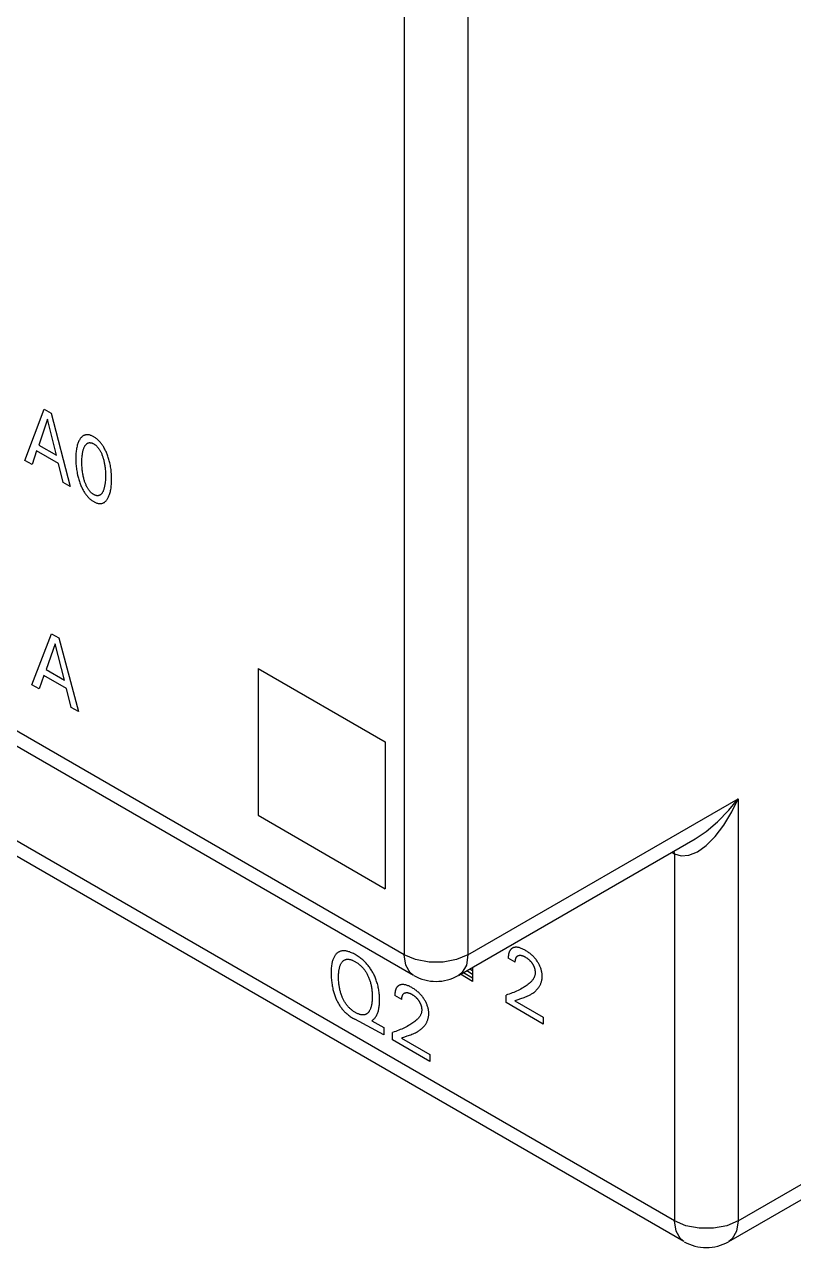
# Model space of a CAD drawing. Extents: x 0 to 420, y 0 to 297.
# Drawn here: x 190.73 to 207.83, y 99.72 to 126.93 of the extents above; entities that cross this region are included whole.
import ezdxf

# ---------------------------------------------------------------- set-up
doc = ezdxf.new("R2010")
doc.units = 0
doc.header["$LTSCALE"] = 23.1
doc.layers.add('40000_ISO', color=7, linetype='CONTINUOUS')

msp = doc.modelspace()

# ---------------------------------------------------------------- linework, layer by layer
at = {"layer": '40000_ISO', "color": 7, "linetype": 'CONTINUOUS'}
for p, q in [((199.172, 141.344), (199.172, 106.234)), ((200.587, 141.344), (200.587, 106.234)), ((199.172, 106.234), (175.484, 119.91)), ((199.379, 105.776), (175.691, 119.452)), ((190.737, 117.228), (191.161, 118.371)), ((191.161, 118.371), (191.317, 118.282)), ((191.24, 118.147), (191.042, 117.572)), ((191.438, 117.343), (191.24, 118.147)), ((191.317, 118.282), (191.741, 116.649)), ((192.061, 117.79), (192.051, 117.786)), ((192.072, 117.794), (192.061, 117.79)), ((192.083, 117.796), (192.072, 117.794)), ((192.094, 117.799), (192.083, 117.796)), ((192.106, 117.8), (192.094, 117.799)), ((192.118, 117.801), (192.106, 117.8)), ((192.13, 117.8), (192.118, 117.801)), ((192.143, 117.799), (192.13, 117.8)), ((192.156, 117.797), (192.143, 117.799)), ((192.169, 117.795), (192.156, 117.797)), ((192.183, 117.791), (192.169, 117.795)), ((192.196, 117.787), (192.183, 117.791)), ((191.042, 117.572), (191.438, 117.343)), ((191.889, 117.519), (191.885, 117.495)), ((191.895, 117.543), (191.889, 117.519)), ((191.901, 117.566), (191.895, 117.543)), ((191.907, 117.588), (191.901, 117.566)), ((191.914, 117.607), (191.907, 117.588)), ((191.921, 117.626), (191.914, 117.607)), ((191.929, 117.644), (191.921, 117.626)), ((191.937, 117.662), (191.929, 117.644)), ((191.946, 117.679), (191.937, 117.662)), ((191.956, 117.695), (191.946, 117.679)), ((191.958, 117.699), (191.956, 117.695)), ((191.966, 117.711), (191.958, 117.699)), ((191.974, 117.722), (191.966, 117.711)), ((191.982, 117.732), (191.974, 117.722)), ((191.991, 117.742), (191.982, 117.732)), ((192, 117.751), (191.991, 117.742)), ((192.009, 117.76), (192, 117.751)), ((192.019, 117.767), (192.009, 117.76)), ((192.03, 117.775), (192.019, 117.767)), ((192.041, 117.781), (192.03, 117.775)), ((192.051, 117.786), (192.041, 117.781)), ((192.049, 117.509), (192.055, 117.523)), ((192.055, 117.523), (192.06, 117.533)), ((192.06, 117.533), (192.065, 117.543)), ((192.065, 117.543), (192.07, 117.552)), ((192.07, 117.552), (192.076, 117.561)), ((192.076, 117.561), (192.082, 117.57)), ((192.082, 117.57), (192.088, 117.578)), ((192.088, 117.578), (192.095, 117.586)), ((192.095, 117.586), (192.102, 117.593)), ((192.102, 117.593), (192.109, 117.6)), ((192.109, 117.6), (192.115, 117.605)), ((192.115, 117.605), (192.121, 117.609)), ((192.121, 117.609), (192.128, 117.612)), ((192.128, 117.612), (192.135, 117.616)), ((192.135, 117.616), (192.141, 117.618)), ((192.141, 117.618), (192.149, 117.621)), ((192.149, 117.621), (192.156, 117.623)), ((192.156, 117.623), (192.164, 117.624)), ((192.164, 117.624), (192.171, 117.625)), ((192.171, 117.625), (192.179, 117.625)), ((192.179, 117.625), (192.187, 117.624)), ((192.187, 117.624), (192.196, 117.623)), ((192.21, 117.782), (192.196, 117.787)), ((192.196, 117.623), (192.204, 117.622)), ((192.204, 117.622), (192.213, 117.62)), ((192.224, 117.776), (192.21, 117.782)), ((192.213, 117.62), (192.221, 117.617)), ((192.221, 117.617), (192.23, 117.614)), ((192.237, 117.769), (192.224, 117.776)), ((192.23, 117.614), (192.239, 117.61)), ((192.251, 117.762), (192.237, 117.769)), ((192.239, 117.61), (192.248, 117.606)), ((192.248, 117.606), (192.256, 117.602)), ((192.265, 117.754), (192.251, 117.762)), ((192.256, 117.602), (192.265, 117.597)), ((192.279, 117.746), (192.265, 117.754)), ((192.265, 117.597), (192.274, 117.592)), ((192.274, 117.592), (192.283, 117.586)), ((192.293, 117.737), (192.279, 117.746)), ((192.283, 117.586), (192.292, 117.58)), ((192.292, 117.58), (192.301, 117.573)), ((192.307, 117.728), (192.293, 117.737)), ((192.301, 117.573), (192.309, 117.566)), ((192.321, 117.717), (192.307, 117.728)), ((192.309, 117.566), (192.318, 117.559)), ((192.318, 117.559), (192.327, 117.551)), ((192.335, 117.707), (192.321, 117.717)), ((192.327, 117.551), (192.335, 117.543)), ((192.348, 117.695), (192.335, 117.707)), ((192.335, 117.543), (192.343, 117.534)), ((192.343, 117.534), (192.351, 117.526)), ((192.362, 117.683), (192.348, 117.695)), ((192.351, 117.526), (192.359, 117.516)), ((192.375, 117.671), (192.362, 117.683)), ((192.388, 117.658), (192.375, 117.671)), ((192.401, 117.644), (192.388, 117.658)), ((192.413, 117.63), (192.401, 117.644)), ((192.425, 117.616), (192.413, 117.63)), ((192.437, 117.601), (192.425, 117.616)), ((192.448, 117.586), (192.437, 117.601)), ((192.459, 117.57), (192.448, 117.586)), ((192.47, 117.554), (192.459, 117.57)), ((192.48, 117.538), (192.47, 117.554)), ((192.49, 117.521), (192.48, 117.538)), ((192.501, 117.502), (192.49, 117.521)), ((190.996, 117.44), (190.894, 117.138)), ((191.483, 117.159), (190.996, 117.44)), ((191.868, 117.332), (191.867, 117.302)), ((191.867, 117.302), (191.867, 117.272)), ((191.867, 117.272), (191.867, 117.242)), ((191.869, 117.361), (191.868, 117.332)), ((191.871, 117.389), (191.869, 117.361)), ((191.874, 117.418), (191.871, 117.389)), ((191.877, 117.446), (191.874, 117.418)), ((191.88, 117.471), (191.877, 117.446)), ((191.885, 117.495), (191.88, 117.471)), ((192.003, 117.245), (192.004, 117.272)), ((192.003, 117.219), (192.003, 117.245)), ((192.004, 117.272), (192.006, 117.298)), ((192.006, 117.298), (192.008, 117.323)), ((192.008, 117.323), (192.01, 117.342)), ((192.01, 117.342), (192.013, 117.361)), ((192.013, 117.361), (192.015, 117.38)), ((192.015, 117.38), (192.018, 117.398)), ((192.018, 117.398), (192.022, 117.416)), ((192.022, 117.416), (192.026, 117.433)), ((192.026, 117.433), (192.03, 117.449)), ((192.03, 117.449), (192.034, 117.465)), ((192.034, 117.465), (192.039, 117.48)), ((192.039, 117.48), (192.044, 117.494)), ((192.044, 117.494), (192.049, 117.509)), ((192.359, 117.516), (192.367, 117.507)), ((192.367, 117.507), (192.375, 117.496)), ((192.375, 117.496), (192.382, 117.486)), ((192.382, 117.486), (192.389, 117.476)), ((192.389, 117.476), (192.396, 117.465)), ((192.396, 117.465), (192.403, 117.454)), ((192.403, 117.454), (192.409, 117.443)), ((192.409, 117.443), (192.415, 117.431)), ((192.415, 117.431), (192.421, 117.42)), ((192.421, 117.42), (192.429, 117.405)), ((192.429, 117.405), (192.436, 117.389)), ((192.436, 117.389), (192.443, 117.374)), ((192.443, 117.374), (192.449, 117.358)), ((192.449, 117.358), (192.455, 117.342)), ((192.455, 117.342), (192.461, 117.327)), ((192.461, 117.327), (192.466, 117.311)), ((192.466, 117.311), (192.471, 117.295)), ((192.471, 117.295), (192.476, 117.28)), ((192.476, 117.28), (192.477, 117.274)), ((192.477, 117.274), (192.483, 117.254)), ((192.483, 117.254), (192.488, 117.235)), ((192.512, 117.483), (192.501, 117.502)), ((192.522, 117.464), (192.512, 117.483)), ((192.531, 117.444), (192.522, 117.464)), ((192.54, 117.425), (192.531, 117.444)), ((192.549, 117.405), (192.54, 117.425)), ((192.557, 117.385), (192.549, 117.405)), ((192.565, 117.365), (192.557, 117.385)), ((192.572, 117.345), (192.565, 117.365)), ((192.581, 117.321), (192.572, 117.345)), ((192.589, 117.296), (192.581, 117.321)), ((192.597, 117.272), (192.589, 117.296)), ((192.604, 117.247), (192.597, 117.272)), ((192.611, 117.223), (192.604, 117.247)), ((190.894, 117.138), (190.737, 117.228)), ((191.587, 116.737), (191.483, 117.159)), ((191.867, 117.242), (191.868, 117.211)), ((191.868, 117.211), (191.869, 117.18)), ((191.869, 117.18), (191.871, 117.148)), ((191.871, 117.148), (191.874, 117.116)), ((191.874, 117.116), (191.877, 117.084)), ((191.877, 117.084), (191.88, 117.055)), ((191.88, 117.055), (191.884, 117.025)), ((191.884, 117.025), (191.889, 116.995)), ((191.889, 116.995), (191.894, 116.965)), ((192.002, 117.192), (192.003, 117.219)), ((192.002, 117.165), (192.002, 117.192)), ((192.003, 117.137), (192.002, 117.165)), ((192.004, 117.109), (192.003, 117.137)), ((192.006, 117.081), (192.004, 117.109)), ((192.008, 117.052), (192.006, 117.081)), ((192.01, 117.031), (192.008, 117.052)), ((192.012, 117.009), (192.01, 117.031)), ((192.015, 116.987), (192.012, 117.009)), ((192.018, 116.965), (192.015, 116.987)), ((192.488, 117.235), (192.493, 117.215)), ((192.493, 117.215), (192.497, 117.196)), ((192.497, 117.196), (192.501, 117.176)), ((192.501, 117.176), (192.505, 117.157)), ((192.505, 117.157), (192.509, 117.135)), ((192.509, 117.135), (192.512, 117.113)), ((192.512, 117.113), (192.515, 117.091)), ((192.515, 117.091), (192.518, 117.069)), ((192.518, 117.069), (192.52, 117.048)), ((192.52, 117.048), (192.522, 117.026)), ((192.522, 117.026), (192.525, 116.998)), ((192.525, 116.998), (192.526, 116.97)), ((192.617, 117.199), (192.611, 117.223)), ((192.623, 117.175), (192.617, 117.199)), ((192.63, 117.145), (192.623, 117.175)), ((192.636, 117.115), (192.63, 117.145)), ((192.641, 117.085), (192.636, 117.115)), ((192.646, 117.056), (192.641, 117.085)), ((192.65, 117.026), (192.646, 117.056)), ((192.654, 116.997), (192.65, 117.026)), ((192.657, 116.966), (192.654, 116.997)), ((191.741, 116.649), (191.587, 116.737)), ((191.894, 116.965), (191.9, 116.935)), ((191.9, 116.935), (191.907, 116.904)), ((191.907, 116.904), (191.913, 116.88)), ((191.913, 116.88), (191.919, 116.855)), ((191.919, 116.855), (191.925, 116.831)), ((191.925, 116.831), (191.933, 116.806)), ((191.933, 116.806), (191.94, 116.782)), ((191.94, 116.782), (191.948, 116.757)), ((191.948, 116.757), (191.957, 116.732)), ((191.957, 116.732), (191.964, 116.712)), ((191.964, 116.712), (191.972, 116.691)), ((192.022, 116.942), (192.018, 116.965)), ((192.025, 116.92), (192.022, 116.942)), ((192.029, 116.899), (192.025, 116.92)), ((192.033, 116.879), (192.029, 116.899)), ((192.038, 116.858), (192.033, 116.879)), ((192.043, 116.837), (192.038, 116.858)), ((192.048, 116.816), (192.043, 116.837)), ((192.054, 116.795), (192.048, 116.816)), ((192.059, 116.779), (192.054, 116.795)), ((192.064, 116.763), (192.059, 116.779)), ((192.069, 116.747), (192.064, 116.763)), ((192.075, 116.731), (192.069, 116.747)), ((192.081, 116.715), (192.075, 116.731)), ((192.087, 116.699), (192.081, 116.715)), ((192.518, 116.717), (192.516, 116.698)), ((192.521, 116.736), (192.518, 116.717)), ((192.523, 116.755), (192.521, 116.736)), ((192.525, 116.781), (192.523, 116.755)), ((192.526, 116.807), (192.525, 116.781)), ((192.526, 116.97), (192.527, 116.943)), ((192.527, 116.834), (192.526, 116.807)), ((192.527, 116.943), (192.528, 116.915)), ((192.528, 116.861), (192.527, 116.834)), ((192.528, 116.915), (192.528, 116.888)), ((192.528, 116.888), (192.528, 116.861)), ((192.66, 116.934), (192.657, 116.966)), ((192.661, 116.903), (192.66, 116.934)), ((192.66, 116.693), (192.662, 116.722)), ((192.663, 116.873), (192.661, 116.903)), ((192.662, 116.722), (192.663, 116.752)), ((192.664, 116.842), (192.663, 116.873)), ((192.663, 116.752), (192.664, 116.782)), ((192.664, 116.812), (192.664, 116.842)), ((192.664, 116.782), (192.664, 116.812)), ((191.972, 116.691), (191.98, 116.671)), ((191.98, 116.671), (191.989, 116.651)), ((191.989, 116.651), (191.998, 116.631)), ((191.998, 116.631), (192.008, 116.61)), ((192.008, 116.61), (192.018, 116.591)), ((192.018, 116.591), (192.028, 116.571)), ((192.028, 116.571), (192.039, 116.551)), ((192.039, 116.551), (192.049, 116.535)), ((192.049, 116.535), (192.06, 116.518)), ((192.06, 116.518), (192.071, 116.502)), ((192.071, 116.502), (192.082, 116.486)), ((192.082, 116.486), (192.093, 116.47)), ((192.094, 116.683), (192.087, 116.699)), ((192.093, 116.47), (192.105, 116.455)), ((192.101, 116.667), (192.094, 116.683)), ((192.109, 116.652), (192.101, 116.667)), ((192.105, 116.455), (192.117, 116.44)), ((192.115, 116.64), (192.109, 116.652)), ((192.121, 116.629), (192.115, 116.64)), ((192.117, 116.44), (192.129, 116.426)), ((192.127, 116.617), (192.121, 116.629)), ((192.134, 116.606), (192.127, 116.617)), ((192.141, 116.595), (192.134, 116.606)), ((192.148, 116.584), (192.141, 116.595)), ((192.155, 116.574), (192.148, 116.584)), ((192.163, 116.563), (192.155, 116.574)), ((192.171, 116.553), (192.163, 116.563)), ((192.179, 116.544), (192.171, 116.553)), ((192.187, 116.535), (192.179, 116.544)), ((192.195, 116.526), (192.187, 116.535)), ((192.204, 116.518), (192.195, 116.526)), ((192.212, 116.51), (192.204, 116.518)), ((192.221, 116.503), (192.212, 116.51)), ((192.23, 116.496), (192.221, 116.503)), ((192.238, 116.489), (192.23, 116.496)), ((192.247, 116.483), (192.238, 116.489)), ((192.256, 116.477), (192.247, 116.483)), ((192.265, 116.472), (192.256, 116.477)), ((192.274, 116.467), (192.265, 116.472)), ((192.283, 116.462), (192.274, 116.467)), ((192.292, 116.458), (192.283, 116.462)), ((192.301, 116.455), (192.292, 116.458)), ((192.31, 116.451), (192.301, 116.455)), ((192.318, 116.449), (192.31, 116.451)), ((192.327, 116.447), (192.318, 116.449)), ((192.335, 116.445), (192.327, 116.447)), ((192.344, 116.445), (192.335, 116.445)), ((192.352, 116.444), (192.344, 116.445)), ((192.36, 116.444), (192.352, 116.444)), ((192.368, 116.445), (192.36, 116.444)), ((192.375, 116.447), (192.368, 116.445)), ((192.383, 116.449), (192.375, 116.447)), ((192.39, 116.451), (192.383, 116.449)), ((192.397, 116.454), (192.39, 116.451)), ((192.403, 116.458), (192.397, 116.454)), ((192.41, 116.462), (192.403, 116.458)), ((192.416, 116.466), (192.41, 116.462)), ((192.422, 116.471), (192.416, 116.466)), ((192.43, 116.478), (192.422, 116.471)), ((192.437, 116.485), (192.43, 116.478)), ((192.443, 116.493), (192.437, 116.485)), ((192.45, 116.502), (192.443, 116.493)), ((192.456, 116.511), (192.45, 116.502)), ((192.461, 116.521), (192.456, 116.511)), ((192.467, 116.531), (192.461, 116.521)), ((192.472, 116.541), (192.467, 116.531)), ((192.476, 116.551), (192.472, 116.541)), ((192.482, 116.566), (192.476, 116.551)), ((192.488, 116.58), (192.482, 116.566)), ((192.493, 116.596), (192.488, 116.58)), ((192.497, 116.611), (192.493, 116.596)), ((192.501, 116.627), (192.497, 116.611)), ((192.505, 116.643), (192.501, 116.627)), ((192.509, 116.661), (192.505, 116.643)), ((192.512, 116.679), (192.509, 116.661)), ((192.516, 116.698), (192.512, 116.679)), ((192.598, 116.422), (192.605, 116.439)), ((192.605, 116.439), (192.612, 116.456)), ((192.612, 116.456), (192.618, 116.473)), ((192.618, 116.473), (192.624, 116.491)), ((192.624, 116.491), (192.63, 116.514)), ((192.63, 116.514), (192.636, 116.537)), ((192.636, 116.537), (192.642, 116.561)), ((192.642, 116.561), (192.646, 116.586)), ((192.646, 116.586), (192.65, 116.611)), ((192.65, 116.611), (192.654, 116.636)), ((192.654, 116.636), (192.657, 116.664)), ((192.657, 116.664), (192.66, 116.693)), ((192.129, 116.426), (192.142, 116.412)), ((192.142, 116.412), (192.155, 116.399)), ((192.155, 116.399), (192.168, 116.386)), ((192.168, 116.386), (192.182, 116.374)), ((192.182, 116.374), (192.196, 116.362)), ((192.196, 116.362), (192.209, 116.352)), ((192.209, 116.352), (192.223, 116.341)), ((192.223, 116.341), (192.237, 116.332)), ((192.237, 116.332), (192.251, 116.323)), ((192.251, 116.323), (192.265, 116.314)), ((192.265, 116.314), (192.279, 116.306)), ((192.279, 116.306), (192.293, 116.299)), ((192.293, 116.299), (192.308, 116.293)), ((192.308, 116.293), (192.321, 116.287)), ((192.321, 116.287), (192.335, 116.282)), ((192.335, 116.282), (192.349, 116.277)), ((192.349, 116.277), (192.362, 116.274)), ((192.362, 116.274), (192.376, 116.271)), ((192.376, 116.271), (192.389, 116.27)), ((192.389, 116.27), (192.401, 116.269)), ((192.401, 116.269), (192.414, 116.269)), ((192.414, 116.269), (192.426, 116.269)), ((192.426, 116.269), (192.438, 116.271)), ((192.438, 116.271), (192.449, 116.273)), ((192.449, 116.273), (192.46, 116.277)), ((192.46, 116.277), (192.471, 116.28)), ((192.471, 116.28), (192.482, 116.285)), ((192.482, 116.285), (192.492, 116.29)), ((192.492, 116.29), (192.503, 116.297)), ((192.503, 116.297), (192.513, 116.305)), ((192.513, 116.305), (192.523, 116.313)), ((192.523, 116.313), (192.533, 116.322)), ((192.533, 116.322), (192.542, 116.332)), ((192.542, 116.332), (192.55, 116.342)), ((192.55, 116.342), (192.558, 116.353)), ((192.558, 116.353), (192.566, 116.364)), ((192.566, 116.364), (192.574, 116.376)), ((192.574, 116.376), (192.582, 116.391)), ((192.582, 116.391), (192.59, 116.406)), ((192.59, 116.406), (192.598, 116.422)), ((205.183, 100.315), (181.495, 113.991)), ((205.39, 99.857), (181.702, 113.533)), ((190.892, 112.239), (191.329, 113.375)), ((191.329, 113.375), (191.489, 113.283)), ((191.489, 113.283), (191.925, 111.643)), ((191.41, 113.15), (191.206, 112.578)), ((191.614, 112.342), (191.41, 113.15)), ((191.159, 112.447), (191.054, 112.146)), ((191.66, 112.158), (191.159, 112.447)), ((191.206, 112.578), (191.614, 112.342)), ((195.92, 112.603), (198.748, 110.97)), ((195.92, 112.603), (195.92, 109.337)), ((191.054, 112.146), (190.892, 112.239)), ((191.767, 111.734), (191.66, 112.158)), ((191.925, 111.643), (191.767, 111.734)), ((198.748, 110.97), (198.748, 107.704)), ((200.587, 106.234), (206.597, 109.704)), ((206.391, 109.449), (206.597, 109.704)), ((206.455, 109.412), (206.597, 109.704)), ((206.597, 109.704), (206.597, 100.315)), ((206.141, 109.192), (206.391, 109.449)), ((206.276, 109.115), (206.455, 109.412)), ((195.92, 109.337), (198.748, 107.704)), ((205.886, 108.977), (206.141, 109.192)), ((206.083, 108.864), (206.276, 109.115)), ((200.379, 105.776), (205.64, 108.814)), ((205.64, 108.813), (205.886, 108.977)), ((205.887, 108.667), (206.083, 108.864)), ((205.183, 108.48), (205.171, 108.543)), ((205.691, 108.525), (205.887, 108.667)), ((205.122, 108.515), (205.183, 108.48)), ((205.183, 108.48), (205.329, 108.432)), ((205.183, 108.48), (205.183, 100.315)), ((205.329, 108.432), (205.501, 108.446)), ((205.501, 108.446), (205.691, 108.525)), ((206.597, 100.315), (218.83, 107.377)), ((201.553, 106.365), (201.55, 106.362)), ((201.557, 106.368), (201.553, 106.365)), ((201.561, 106.371), (201.557, 106.368)), ((201.564, 106.374), (201.561, 106.371)), ((201.568, 106.377), (201.564, 106.374)), ((201.572, 106.379), (201.568, 106.377)), ((201.576, 106.381), (201.572, 106.379)), ((201.581, 106.384), (201.576, 106.381)), ((201.585, 106.386), (201.581, 106.384)), ((201.589, 106.388), (201.585, 106.386)), ((201.594, 106.39), (201.589, 106.388)), ((201.605, 106.394), (201.594, 106.39)), ((201.617, 106.397), (201.605, 106.394)), ((201.63, 106.399), (201.617, 106.397)), ((201.642, 106.401), (201.63, 106.399)), ((201.655, 106.402), (201.642, 106.401)), ((201.669, 106.402), (201.655, 106.402)), ((201.683, 106.401), (201.669, 106.402)), ((201.698, 106.399), (201.683, 106.401)), ((201.713, 106.396), (201.698, 106.399)), ((201.728, 106.393), (201.713, 106.396)), ((201.743, 106.389), (201.728, 106.393)), ((201.758, 106.384), (201.743, 106.389)), ((201.775, 106.377), (201.758, 106.384)), ((201.793, 106.37), (201.775, 106.377)), ((201.81, 106.362), (201.793, 106.37)), ((206.39, 99.857), (217.873, 106.486)), ((197.577, 106.1), (197.572, 106.082)), ((197.583, 106.118), (197.577, 106.1)), ((197.589, 106.136), (197.583, 106.118)), ((197.596, 106.152), (197.589, 106.136)), ((197.603, 106.169), (197.596, 106.152)), ((197.61, 106.183), (197.603, 106.169)), ((197.618, 106.197), (197.61, 106.183)), ((197.626, 106.21), (197.618, 106.197)), ((197.634, 106.223), (197.626, 106.21)), ((197.643, 106.235), (197.634, 106.223)), ((197.653, 106.246), (197.643, 106.235)), ((197.663, 106.257), (197.653, 106.246)), ((197.674, 106.267), (197.663, 106.257)), ((197.684, 106.276), (197.674, 106.267)), ((197.695, 106.284), (197.684, 106.276)), ((197.706, 106.291), (197.695, 106.284)), ((197.718, 106.298), (197.706, 106.291)), ((197.73, 106.303), (197.718, 106.298)), ((197.742, 106.309), (197.73, 106.303)), ((197.755, 106.313), (197.742, 106.309)), ((197.768, 106.317), (197.755, 106.313)), ((197.782, 106.319), (197.768, 106.317)), ((197.796, 106.321), (197.782, 106.319)), ((197.81, 106.323), (197.796, 106.321)), ((197.806, 106.091), (197.813, 106.098)), ((197.825, 106.323), (197.81, 106.323)), ((197.813, 106.098), (197.821, 106.104)), ((197.821, 106.104), (197.83, 106.11)), ((197.84, 106.322), (197.825, 106.323)), ((197.83, 106.11), (197.838, 106.116)), ((197.838, 106.116), (197.848, 106.12)), ((197.856, 106.321), (197.84, 106.322)), ((197.848, 106.12), (197.857, 106.124)), ((197.871, 106.319), (197.856, 106.321)), ((197.857, 106.124), (197.867, 106.128)), ((197.867, 106.128), (197.877, 106.131)), ((197.887, 106.317), (197.871, 106.319)), ((197.877, 106.131), (197.887, 106.133)), ((197.903, 106.313), (197.887, 106.317)), ((197.887, 106.133), (197.897, 106.134)), ((197.897, 106.134), (197.908, 106.135)), ((197.919, 106.309), (197.903, 106.313)), ((197.908, 106.135), (197.919, 106.135)), ((197.939, 106.303), (197.919, 106.309)), ((197.919, 106.135), (197.93, 106.134)), ((197.93, 106.134), (197.941, 106.133)), ((197.96, 106.296), (197.939, 106.303)), ((197.941, 106.133), (197.953, 106.131)), ((197.953, 106.131), (197.964, 106.129)), ((197.98, 106.288), (197.96, 106.296)), ((197.964, 106.129), (197.977, 106.126)), ((197.977, 106.126), (197.99, 106.122)), ((198.001, 106.279), (197.98, 106.288)), ((197.99, 106.122), (198.004, 106.118)), ((198.022, 106.27), (198.001, 106.279)), ((198.004, 106.118), (198.017, 106.112)), ((198.017, 106.112), (198.03, 106.107)), ((198.043, 106.259), (198.022, 106.27)), ((198.03, 106.107), (198.044, 106.101)), ((198.063, 106.248), (198.043, 106.259)), ((198.044, 106.101), (198.057, 106.094)), ((198.057, 106.094), (198.071, 106.087)), ((198.084, 106.237), (198.063, 106.248)), ((198.105, 106.224), (198.084, 106.237)), ((198.126, 106.211), (198.105, 106.224)), ((198.146, 106.198), (198.126, 106.211)), ((198.167, 106.184), (198.146, 106.198)), ((198.188, 106.169), (198.167, 106.184)), ((198.208, 106.153), (198.188, 106.169)), ((198.228, 106.137), (198.208, 106.153)), ((198.248, 106.12), (198.228, 106.137)), ((198.264, 106.105), (198.248, 106.12)), ((198.28, 106.091), (198.264, 106.105)), ((199.425, 106.128), (199.172, 106.234)), ((199.206, 106.004), (199.172, 106.234)), ((199.723, 106.072), (199.425, 106.128)), ((200.333, 106.128), (200.036, 106.072)), ((200.587, 106.234), (200.333, 106.128)), ((200.587, 106.234), (200.553, 106.004)), ((201.485, 106.173), (201.484, 106.165)), ((201.484, 106.165), (201.484, 106.157)), ((201.64, 106.067), (201.484, 106.157)), ((201.486, 106.203), (201.485, 106.196)), ((201.485, 106.196), (201.485, 106.188)), ((201.485, 106.188), (201.485, 106.181)), ((201.485, 106.181), (201.485, 106.173)), ((201.487, 106.211), (201.486, 106.203)), ((201.488, 106.218), (201.487, 106.211)), ((201.489, 106.233), (201.488, 106.225)), ((201.488, 106.225), (201.488, 106.218)), ((201.491, 106.24), (201.489, 106.233)), ((201.492, 106.247), (201.491, 106.24)), ((201.493, 106.254), (201.492, 106.247)), ((201.495, 106.26), (201.493, 106.254)), ((201.497, 106.267), (201.495, 106.26)), ((201.498, 106.273), (201.497, 106.267)), ((201.5, 106.279), (201.498, 106.273)), ((201.502, 106.285), (201.5, 106.279)), ((201.504, 106.29), (201.502, 106.285)), ((201.506, 106.296), (201.504, 106.29)), ((201.508, 106.301), (201.506, 106.296)), ((201.51, 106.307), (201.508, 106.301)), ((201.513, 106.312), (201.51, 106.307)), ((201.515, 106.317), (201.513, 106.312)), ((201.518, 106.322), (201.515, 106.317)), ((201.521, 106.327), (201.518, 106.322)), ((201.524, 106.331), (201.521, 106.327)), ((201.527, 106.336), (201.524, 106.331)), ((201.53, 106.34), (201.527, 106.336)), ((201.533, 106.344), (201.53, 106.34)), ((201.536, 106.348), (201.533, 106.344)), ((201.539, 106.352), (201.536, 106.348)), ((201.543, 106.355), (201.539, 106.352)), ((201.546, 106.359), (201.543, 106.355)), ((201.55, 106.362), (201.546, 106.359)), ((201.641, 106.093), (201.642, 106.102)), ((201.641, 106.085), (201.641, 106.093)), ((201.642, 106.102), (201.643, 106.11)), ((201.643, 106.11), (201.644, 106.118)), ((201.644, 106.118), (201.645, 106.126)), ((201.645, 106.126), (201.647, 106.134)), ((201.647, 106.134), (201.649, 106.14)), ((201.649, 106.14), (201.65, 106.146)), ((201.65, 106.146), (201.652, 106.152)), ((201.652, 106.152), (201.654, 106.158)), ((201.654, 106.158), (201.657, 106.163)), ((201.657, 106.163), (201.659, 106.168)), ((201.659, 106.168), (201.662, 106.173)), ((201.662, 106.173), (201.664, 106.178)), ((201.664, 106.178), (201.667, 106.182)), ((201.667, 106.182), (201.671, 106.187)), ((201.671, 106.187), (201.674, 106.191)), ((201.674, 106.191), (201.677, 106.194)), ((201.677, 106.194), (201.681, 106.198)), ((201.681, 106.198), (201.685, 106.201)), ((201.685, 106.201), (201.689, 106.204)), ((201.689, 106.204), (201.693, 106.207)), ((201.693, 106.207), (201.697, 106.21)), ((201.697, 106.21), (201.701, 106.212)), ((201.701, 106.212), (201.706, 106.215)), ((201.706, 106.215), (201.712, 106.217)), ((201.712, 106.217), (201.717, 106.219)), ((201.717, 106.219), (201.723, 106.22)), ((201.723, 106.22), (201.728, 106.221)), ((201.728, 106.221), (201.734, 106.222)), ((201.734, 106.222), (201.74, 106.223)), ((201.74, 106.223), (201.746, 106.223)), ((201.746, 106.223), (201.753, 106.223)), ((201.753, 106.223), (201.759, 106.222)), ((201.759, 106.222), (201.766, 106.222)), ((201.766, 106.222), (201.772, 106.221)), ((201.772, 106.221), (201.779, 106.22)), ((201.779, 106.22), (201.786, 106.218)), ((201.786, 106.218), (201.793, 106.216)), ((201.793, 106.216), (201.8, 106.214)), ((201.8, 106.214), (201.807, 106.211)), ((201.807, 106.211), (201.815, 106.208)), ((201.827, 106.354), (201.81, 106.362)), ((201.815, 106.208), (201.823, 106.205)), ((201.823, 106.205), (201.831, 106.202)), ((201.845, 106.345), (201.827, 106.354)), ((201.831, 106.202), (201.838, 106.198)), ((201.838, 106.198), (201.846, 106.194)), ((201.862, 106.335), (201.845, 106.345)), ((201.846, 106.194), (201.854, 106.19)), ((201.854, 106.19), (201.862, 106.185)), ((201.879, 106.325), (201.862, 106.335)), ((201.862, 106.185), (201.871, 106.18)), ((201.871, 106.18), (201.879, 106.175)), ((201.896, 106.314), (201.879, 106.325)), ((201.879, 106.175), (201.888, 106.169)), ((201.888, 106.169), (201.897, 106.163)), ((201.913, 106.303), (201.896, 106.314)), ((201.897, 106.163), (201.905, 106.157)), ((201.905, 106.157), (201.914, 106.151)), ((201.93, 106.292), (201.913, 106.303)), ((201.914, 106.151), (201.922, 106.144)), ((201.922, 106.144), (201.929, 106.139)), ((201.929, 106.139), (201.936, 106.133)), ((201.946, 106.279), (201.93, 106.292)), ((201.936, 106.133), (201.943, 106.127)), ((201.943, 106.127), (201.949, 106.121)), ((201.963, 106.267), (201.946, 106.279)), ((201.949, 106.121), (201.956, 106.115)), ((201.956, 106.115), (201.962, 106.109)), ((201.962, 106.109), (201.968, 106.102)), ((201.978, 106.255), (201.963, 106.267)), ((201.968, 106.102), (201.975, 106.095)), ((201.975, 106.095), (201.981, 106.089)), ((201.993, 106.242), (201.978, 106.255)), ((202.008, 106.229), (201.993, 106.242)), ((202.022, 106.215), (202.008, 106.229)), ((202.037, 106.201), (202.022, 106.215)), ((202.051, 106.187), (202.037, 106.201)), ((202.064, 106.172), (202.051, 106.187)), ((202.077, 106.158), (202.064, 106.172)), ((202.089, 106.142), (202.077, 106.158)), ((202.102, 106.127), (202.089, 106.142)), ((202.114, 106.111), (202.102, 106.127)), ((202.125, 106.094), (202.114, 106.111)), ((202.135, 106.079), (202.125, 106.094)), ((197.547, 105.89), (197.546, 105.862)), ((197.546, 105.862), (197.546, 105.834)), ((197.546, 105.834), (197.546, 105.805)), ((197.548, 105.918), (197.547, 105.89)), ((197.55, 105.945), (197.548, 105.918)), ((197.553, 105.972), (197.55, 105.945)), ((197.556, 105.999), (197.553, 105.972)), ((197.56, 106.024), (197.556, 105.999)), ((197.564, 106.044), (197.56, 106.024)), ((197.568, 106.063), (197.564, 106.044)), ((197.572, 106.082), (197.568, 106.063)), ((197.713, 105.811), (197.714, 105.835)), ((197.714, 105.835), (197.717, 105.858)), ((197.717, 105.858), (197.719, 105.881)), ((197.719, 105.881), (197.722, 105.899)), ((197.722, 105.899), (197.725, 105.915)), ((197.725, 105.915), (197.728, 105.932)), ((197.728, 105.932), (197.732, 105.948)), ((197.732, 105.948), (197.736, 105.964)), ((197.736, 105.964), (197.741, 105.979)), ((197.741, 105.979), (197.746, 105.994)), ((197.746, 105.994), (197.751, 106.007)), ((197.751, 106.007), (197.757, 106.02)), ((197.757, 106.02), (197.763, 106.032)), ((197.763, 106.032), (197.769, 106.043)), ((197.769, 106.043), (197.776, 106.055)), ((197.776, 106.055), (197.784, 106.065)), ((197.784, 106.065), (197.791, 106.075)), ((197.791, 106.075), (197.798, 106.083)), ((197.798, 106.083), (197.806, 106.091)), ((198.071, 106.087), (198.084, 106.079)), ((198.084, 106.079), (198.098, 106.071)), ((198.098, 106.071), (198.112, 106.063)), ((198.112, 106.063), (198.125, 106.054)), ((198.125, 106.054), (198.139, 106.044)), ((198.139, 106.044), (198.152, 106.035)), ((198.152, 106.035), (198.165, 106.024)), ((198.165, 106.024), (198.179, 106.013)), ((198.179, 106.013), (198.192, 106.002)), ((198.192, 106.002), (198.205, 105.99)), ((198.205, 105.99), (198.217, 105.979)), ((198.217, 105.979), (198.228, 105.968)), ((198.228, 105.968), (198.239, 105.956)), ((198.239, 105.956), (198.251, 105.943)), ((198.251, 105.943), (198.262, 105.93)), ((198.262, 105.93), (198.272, 105.917)), ((198.272, 105.917), (198.283, 105.904)), ((198.296, 106.075), (198.28, 106.091)), ((198.283, 105.904), (198.293, 105.89)), ((198.293, 105.89), (198.303, 105.876)), ((198.311, 106.06), (198.296, 106.075)), ((198.303, 105.876), (198.313, 105.861)), ((198.326, 106.044), (198.311, 106.06)), ((198.313, 105.861), (198.322, 105.846)), ((198.322, 105.846), (198.331, 105.831)), ((198.341, 106.027), (198.326, 106.044)), ((198.331, 105.831), (198.34, 105.816)), ((198.356, 106.01), (198.341, 106.027)), ((198.37, 105.992), (198.356, 106.01)), ((198.384, 105.974), (198.37, 105.992)), ((198.398, 105.956), (198.384, 105.974)), ((198.411, 105.938), (198.398, 105.956)), ((198.424, 105.919), (198.411, 105.938)), ((198.436, 105.9), (198.424, 105.919)), ((198.448, 105.88), (198.436, 105.9)), ((198.46, 105.861), (198.448, 105.88)), ((198.471, 105.841), (198.46, 105.861)), ((198.482, 105.821), (198.471, 105.841)), ((198.492, 105.8), (198.482, 105.821)), ((199.306, 105.833), (199.206, 106.004)), ((199.379, 105.776), (199.306, 105.833)), ((200.036, 106.072), (199.723, 106.072)), ((200.453, 105.833), (200.379, 105.776)), ((200.553, 106.004), (200.453, 105.833)), ((200.49, 105.84), (200.693, 105.724)), ((200.561, 105.881), (200.693, 105.805)), ((200.632, 105.922), (200.693, 105.887)), ((200.693, 105.957), (200.693, 105.642)), ((201.64, 106.076), (201.641, 106.085)), ((201.64, 106.067), (201.64, 106.076)), ((201.981, 106.089), (201.986, 106.082)), ((201.986, 106.082), (201.992, 106.075)), ((201.992, 106.075), (201.998, 106.068)), ((201.998, 106.068), (202.003, 106.061)), ((202.003, 106.061), (202.008, 106.054)), ((202.008, 106.054), (202.014, 106.046)), ((202.014, 106.046), (202.019, 106.039)), ((202.019, 106.039), (202.023, 106.032)), ((202.023, 106.032), (202.028, 106.025)), ((202.028, 106.025), (202.032, 106.017)), ((202.032, 106.017), (202.036, 106.01)), ((202.036, 106.01), (202.04, 106.003)), ((202.04, 106.003), (202.044, 105.995)), ((202.044, 105.995), (202.048, 105.988)), ((202.048, 105.988), (202.051, 105.98)), ((202.051, 105.98), (202.055, 105.972)), ((202.055, 105.972), (202.058, 105.965)), ((202.058, 105.965), (202.061, 105.957)), ((202.061, 105.957), (202.064, 105.949)), ((202.064, 105.949), (202.066, 105.942)), ((202.066, 105.942), (202.068, 105.934)), ((202.068, 105.934), (202.071, 105.926)), ((202.071, 105.926), (202.073, 105.919)), ((202.073, 105.919), (202.075, 105.911)), ((202.075, 105.911), (202.076, 105.903)), ((202.076, 105.903), (202.078, 105.895)), ((202.078, 105.895), (202.079, 105.887)), ((202.079, 105.887), (202.081, 105.878)), ((202.081, 105.878), (202.082, 105.87)), ((202.082, 105.87), (202.082, 105.862)), ((202.082, 105.862), (202.083, 105.854)), ((202.083, 105.854), (202.083, 105.847)), ((202.083, 105.847), (202.083, 105.839)), ((202.083, 105.839), (202.083, 105.831)), ((202.083, 105.831), (202.083, 105.818)), ((202.145, 106.064), (202.135, 106.079)), ((202.155, 106.048), (202.145, 106.064)), ((202.164, 106.032), (202.155, 106.048)), ((202.173, 106.016), (202.164, 106.032)), ((202.181, 106), (202.173, 106.016)), ((202.189, 105.983), (202.181, 106)), ((202.196, 105.967), (202.189, 105.983)), ((202.202, 105.95), (202.196, 105.967)), ((202.208, 105.934), (202.202, 105.95)), ((202.214, 105.917), (202.208, 105.934)), ((202.218, 105.901), (202.214, 105.917)), ((202.223, 105.884), (202.218, 105.901)), ((202.227, 105.868), (202.223, 105.884)), ((202.23, 105.85), (202.227, 105.868)), ((202.233, 105.833), (202.23, 105.85)), ((202.236, 105.816), (202.233, 105.833)), ((197.546, 105.805), (197.547, 105.776)), ((197.547, 105.776), (197.548, 105.747)), ((197.548, 105.747), (197.549, 105.717)), ((197.549, 105.717), (197.552, 105.687)), ((197.552, 105.687), (197.554, 105.657)), ((197.554, 105.657), (197.558, 105.627)), ((197.558, 105.627), (197.561, 105.6)), ((197.561, 105.6), (197.565, 105.573)), ((197.565, 105.573), (197.569, 105.546)), ((197.71, 105.737), (197.711, 105.762)), ((197.711, 105.712), (197.71, 105.737)), ((197.711, 105.787), (197.713, 105.811)), ((197.711, 105.762), (197.711, 105.787)), ((197.711, 105.686), (197.711, 105.712)), ((197.712, 105.66), (197.711, 105.686)), ((197.714, 105.634), (197.712, 105.66)), ((197.716, 105.607), (197.714, 105.634)), ((197.719, 105.58), (197.716, 105.607)), ((197.722, 105.56), (197.719, 105.58)), ((197.725, 105.539), (197.722, 105.56)), ((198.34, 105.816), (198.348, 105.8)), ((198.348, 105.8), (198.356, 105.784)), ((198.356, 105.784), (198.364, 105.768)), ((198.364, 105.768), (198.371, 105.752)), ((198.371, 105.752), (198.378, 105.736)), ((198.378, 105.736), (198.386, 105.717)), ((198.386, 105.717), (198.393, 105.698)), ((198.393, 105.698), (198.4, 105.679)), ((198.4, 105.679), (198.407, 105.66)), ((198.407, 105.66), (198.413, 105.641)), ((198.413, 105.641), (198.418, 105.622)), ((198.418, 105.622), (198.423, 105.603)), ((198.423, 105.603), (198.428, 105.582)), ((198.428, 105.582), (198.433, 105.562)), ((198.433, 105.562), (198.437, 105.541)), ((198.503, 105.778), (198.492, 105.8)), ((198.514, 105.756), (198.503, 105.778)), ((198.524, 105.733), (198.514, 105.756)), ((198.533, 105.711), (198.524, 105.733)), ((198.542, 105.688), (198.533, 105.711)), ((198.55, 105.666), (198.542, 105.688)), ((198.558, 105.643), (198.55, 105.666)), ((198.565, 105.621), (198.558, 105.643)), ((198.574, 105.593), (198.565, 105.621)), ((198.581, 105.565), (198.574, 105.593)), ((198.588, 105.538), (198.581, 105.565)), ((199.05, 105.549), (199.046, 105.547)), ((199.054, 105.552), (199.05, 105.549)), ((199.058, 105.554), (199.054, 105.552)), ((199.062, 105.556), (199.058, 105.554)), ((199.067, 105.558), (199.062, 105.556)), ((199.071, 105.56), (199.067, 105.558)), ((199.083, 105.564), (199.071, 105.56)), ((199.095, 105.567), (199.083, 105.564)), ((199.107, 105.57), (199.095, 105.567)), ((199.12, 105.571), (199.107, 105.57)), ((199.133, 105.572), (199.12, 105.571)), ((199.146, 105.572), (199.133, 105.572)), ((199.161, 105.571), (199.146, 105.572)), ((199.175, 105.569), (199.161, 105.571)), ((199.19, 105.567), (199.175, 105.569)), ((199.205, 105.563), (199.19, 105.567)), ((199.22, 105.559), (199.205, 105.563)), ((199.236, 105.554), (199.22, 105.559)), ((199.253, 105.547), (199.236, 105.554)), ((199.27, 105.54), (199.253, 105.547)), ((200.693, 105.642), (200.42, 105.8)), ((201.907, 105.561), (201.886, 105.546)), ((201.927, 105.577), (201.907, 105.561)), ((201.947, 105.593), (201.927, 105.577)), ((201.967, 105.61), (201.947, 105.593)), ((201.978, 105.621), (201.967, 105.61)), ((201.989, 105.631), (201.978, 105.621)), ((201.999, 105.642), (201.989, 105.631)), ((202.01, 105.654), (201.999, 105.642)), ((202.019, 105.666), (202.01, 105.654)), ((202.029, 105.678), (202.019, 105.666)), ((202.038, 105.691), (202.029, 105.678)), ((202.046, 105.705), (202.038, 105.691)), ((202.054, 105.719), (202.046, 105.705)), ((202.059, 105.729), (202.054, 105.719)), ((202.063, 105.739), (202.059, 105.729)), ((202.067, 105.749), (202.063, 105.739)), ((202.071, 105.76), (202.067, 105.749)), ((202.075, 105.771), (202.071, 105.76)), ((202.077, 105.782), (202.075, 105.771)), ((202.08, 105.794), (202.077, 105.782)), ((202.082, 105.806), (202.08, 105.794)), ((202.083, 105.818), (202.082, 105.806)), ((202.179, 105.535), (202.186, 105.548)), ((202.186, 105.548), (202.193, 105.561)), ((202.193, 105.561), (202.2, 105.574)), ((202.2, 105.574), (202.206, 105.588)), ((202.206, 105.588), (202.212, 105.602)), ((202.212, 105.602), (202.217, 105.617)), ((202.217, 105.617), (202.222, 105.632)), ((202.222, 105.632), (202.226, 105.647)), ((202.226, 105.647), (202.23, 105.663)), ((202.23, 105.663), (202.233, 105.68)), ((202.233, 105.68), (202.236, 105.696)), ((202.237, 105.798), (202.236, 105.816)), ((202.236, 105.696), (202.237, 105.713)), ((202.239, 105.782), (202.237, 105.798)), ((202.237, 105.713), (202.239, 105.731)), ((202.239, 105.765), (202.239, 105.782)), ((202.239, 105.749), (202.239, 105.765)), ((202.239, 105.731), (202.239, 105.749)), ((197.569, 105.546), (197.574, 105.519)), ((197.574, 105.519), (197.58, 105.492)), ((197.58, 105.492), (197.586, 105.464)), ((197.586, 105.464), (197.593, 105.436)), ((197.593, 105.436), (197.598, 105.415)), ((197.598, 105.415), (197.604, 105.394)), ((197.604, 105.394), (197.611, 105.372)), ((197.611, 105.372), (197.618, 105.35)), ((197.618, 105.35), (197.625, 105.329)), ((197.625, 105.329), (197.633, 105.307)), ((197.633, 105.307), (197.642, 105.286)), ((197.642, 105.286), (197.651, 105.264)), ((197.728, 105.519), (197.725, 105.539)), ((197.732, 105.498), (197.728, 105.519)), ((197.736, 105.477), (197.732, 105.498)), ((197.741, 105.456), (197.736, 105.477)), ((197.746, 105.434), (197.741, 105.456)), ((197.751, 105.415), (197.746, 105.434)), ((197.756, 105.396), (197.751, 105.415)), ((197.762, 105.377), (197.756, 105.396)), ((197.768, 105.358), (197.762, 105.377)), ((197.775, 105.338), (197.768, 105.358)), ((197.782, 105.319), (197.775, 105.338)), ((197.79, 105.3), (197.782, 105.319)), ((197.792, 105.294), (197.79, 105.3)), ((197.799, 105.278), (197.792, 105.294)), ((197.806, 105.263), (197.799, 105.278)), ((198.437, 105.541), (198.441, 105.52)), ((198.441, 105.52), (198.445, 105.5)), ((198.445, 105.5), (198.448, 105.48)), ((198.448, 105.48), (198.45, 105.46)), ((198.45, 105.46), (198.453, 105.433)), ((198.453, 105.433), (198.455, 105.407)), ((198.455, 105.407), (198.457, 105.381)), ((198.457, 105.381), (198.458, 105.355)), ((198.458, 105.355), (198.459, 105.33)), ((198.459, 105.28), (198.458, 105.254)), ((198.459, 105.33), (198.459, 105.305)), ((198.459, 105.305), (198.459, 105.28)), ((198.594, 105.51), (198.588, 105.538)), ((198.6, 105.483), (198.594, 105.51)), ((198.605, 105.456), (198.6, 105.483)), ((198.609, 105.429), (198.605, 105.456)), ((198.613, 105.399), (198.609, 105.429)), ((198.617, 105.369), (198.613, 105.399)), ((198.619, 105.34), (198.617, 105.369)), ((198.621, 105.311), (198.619, 105.34)), ((198.623, 105.282), (198.621, 105.311)), ((198.623, 105.254), (198.623, 105.282)), ((198.963, 105.366), (198.962, 105.358)), ((198.962, 105.358), (198.962, 105.351)), ((198.962, 105.351), (198.962, 105.343)), ((198.962, 105.343), (198.962, 105.335)), ((198.962, 105.335), (198.962, 105.328)), ((199.118, 105.238), (198.962, 105.328)), ((198.964, 105.381), (198.963, 105.374)), ((198.963, 105.374), (198.963, 105.366)), ((198.965, 105.388), (198.964, 105.381)), ((198.966, 105.396), (198.965, 105.388)), ((198.967, 105.403), (198.966, 105.396)), ((198.968, 105.41), (198.967, 105.403)), ((198.969, 105.417), (198.968, 105.41)), ((198.971, 105.424), (198.969, 105.417)), ((198.972, 105.431), (198.971, 105.424)), ((198.974, 105.437), (198.972, 105.431)), ((198.976, 105.443), (198.974, 105.437)), ((198.977, 105.449), (198.976, 105.443)), ((198.979, 105.455), (198.977, 105.449)), ((198.981, 105.461), (198.979, 105.455)), ((198.983, 105.466), (198.981, 105.461)), ((198.986, 105.472), (198.983, 105.466)), ((198.988, 105.477), (198.986, 105.472)), ((198.99, 105.482), (198.988, 105.477)), ((198.993, 105.487), (198.99, 105.482)), ((198.995, 105.492), (198.993, 105.487)), ((198.998, 105.497), (198.995, 105.492)), ((199.001, 105.502), (198.998, 105.497)), ((199.004, 105.506), (199.001, 105.502)), ((199.007, 105.51), (199.004, 105.506)), ((199.01, 105.515), (199.007, 105.51)), ((199.013, 105.518), (199.01, 105.515)), ((199.017, 105.522), (199.013, 105.518)), ((199.02, 105.526), (199.017, 105.522)), ((199.023, 105.529), (199.02, 105.526)), ((199.027, 105.532), (199.023, 105.529)), ((199.031, 105.535), (199.027, 105.532)), ((199.034, 105.538), (199.031, 105.535)), ((199.038, 105.541), (199.034, 105.538)), ((199.042, 105.544), (199.038, 105.541)), ((199.046, 105.547), (199.042, 105.544)), ((199.119, 105.272), (199.12, 105.28)), ((199.12, 105.28), (199.121, 105.289)), ((199.121, 105.289), (199.123, 105.297)), ((199.123, 105.297), (199.125, 105.304)), ((199.125, 105.304), (199.126, 105.31)), ((199.126, 105.31), (199.128, 105.316)), ((199.128, 105.316), (199.13, 105.322)), ((199.13, 105.322), (199.132, 105.328)), ((199.132, 105.328), (199.134, 105.333)), ((199.134, 105.333), (199.136, 105.338)), ((199.136, 105.338), (199.139, 105.343)), ((199.139, 105.343), (199.142, 105.348)), ((199.142, 105.348), (199.145, 105.353)), ((199.145, 105.353), (199.148, 105.357)), ((199.148, 105.357), (199.151, 105.361)), ((199.151, 105.361), (199.155, 105.365)), ((199.155, 105.365), (199.158, 105.368)), ((199.158, 105.368), (199.162, 105.371)), ((199.162, 105.371), (199.166, 105.375)), ((199.166, 105.375), (199.17, 105.377)), ((199.17, 105.377), (199.174, 105.38)), ((199.174, 105.38), (199.179, 105.382)), ((199.179, 105.382), (199.184, 105.385)), ((199.184, 105.385), (199.189, 105.387)), ((199.189, 105.387), (199.195, 105.389)), ((199.195, 105.389), (199.2, 105.39)), ((199.2, 105.39), (199.206, 105.391)), ((199.206, 105.391), (199.212, 105.392)), ((199.212, 105.392), (199.218, 105.393)), ((199.218, 105.393), (199.224, 105.393)), ((199.224, 105.393), (199.23, 105.393)), ((199.23, 105.393), (199.237, 105.393)), ((199.237, 105.393), (199.243, 105.392)), ((199.243, 105.392), (199.25, 105.391)), ((199.25, 105.391), (199.257, 105.39)), ((199.257, 105.39), (199.263, 105.388)), ((199.263, 105.388), (199.27, 105.386)), ((199.287, 105.533), (199.27, 105.54)), ((199.27, 105.386), (199.277, 105.384)), ((199.277, 105.384), (199.285, 105.382)), ((199.285, 105.382), (199.293, 105.379)), ((199.305, 105.524), (199.287, 105.533)), ((199.293, 105.379), (199.3, 105.375)), ((199.3, 105.375), (199.308, 105.372)), ((199.322, 105.515), (199.305, 105.524)), ((199.308, 105.372), (199.316, 105.368)), ((199.316, 105.368), (199.324, 105.364)), ((199.339, 105.505), (199.322, 105.515)), ((199.324, 105.364), (199.331, 105.36)), ((199.331, 105.36), (199.339, 105.356)), ((199.356, 105.495), (199.339, 105.505)), ((199.339, 105.356), (199.348, 105.35)), ((199.348, 105.35), (199.357, 105.345)), ((199.373, 105.485), (199.356, 105.495)), ((199.357, 105.345), (199.365, 105.339)), ((199.365, 105.339), (199.374, 105.334)), ((199.39, 105.474), (199.373, 105.485)), ((199.374, 105.334), (199.383, 105.327)), ((199.383, 105.327), (199.391, 105.321)), ((199.407, 105.462), (199.39, 105.474)), ((199.391, 105.321), (199.4, 105.314)), ((199.4, 105.314), (199.407, 105.309)), ((199.424, 105.45), (199.407, 105.462)), ((199.407, 105.309), (199.413, 105.303)), ((199.413, 105.303), (199.42, 105.297)), ((199.42, 105.297), (199.427, 105.291)), ((199.441, 105.437), (199.424, 105.45)), ((199.427, 105.291), (199.433, 105.285)), ((199.433, 105.285), (199.439, 105.279)), ((199.439, 105.279), (199.446, 105.272)), ((199.455, 105.425), (199.441, 105.437)), ((199.47, 105.412), (199.455, 105.425)), ((199.485, 105.399), (199.47, 105.412)), ((199.5, 105.386), (199.485, 105.399)), ((199.514, 105.371), (199.5, 105.386)), ((199.528, 105.357), (199.514, 105.371)), ((199.541, 105.342), (199.528, 105.357)), ((199.554, 105.328), (199.541, 105.342)), ((199.567, 105.313), (199.554, 105.328)), ((199.579, 105.297), (199.567, 105.313)), ((199.591, 105.281), (199.579, 105.297)), ((199.603, 105.265), (199.591, 105.281)), ((201.47, 105.35), (201.435, 105.339)), ((201.435, 105.173), (201.435, 105.339)), ((201.505, 105.361), (201.47, 105.35)), ((201.539, 105.373), (201.505, 105.361)), ((201.573, 105.386), (201.539, 105.373)), ((201.606, 105.398), (201.573, 105.386)), ((201.638, 105.412), (201.606, 105.398)), ((201.67, 105.426), (201.638, 105.412)), ((201.702, 105.441), (201.67, 105.426)), ((201.732, 105.456), (201.702, 105.441)), ((201.762, 105.471), (201.732, 105.456)), ((201.792, 105.488), (201.762, 105.471)), ((201.788, 105.267), (201.814, 105.277)), ((201.821, 105.505), (201.792, 105.488)), ((201.814, 105.277), (201.841, 105.287)), ((201.843, 105.518), (201.821, 105.505)), ((201.841, 105.287), (201.867, 105.297)), ((201.864, 105.532), (201.843, 105.518)), ((201.886, 105.546), (201.864, 105.532)), ((201.867, 105.297), (201.893, 105.308)), ((201.893, 105.308), (201.919, 105.319)), ((201.919, 105.319), (201.944, 105.331)), ((201.944, 105.331), (201.969, 105.344)), ((201.969, 105.344), (201.986, 105.353)), ((201.986, 105.353), (202.002, 105.363)), ((202.002, 105.363), (202.019, 105.373)), ((202.019, 105.373), (202.035, 105.383)), ((202.035, 105.383), (202.05, 105.395)), ((202.05, 105.395), (202.066, 105.406)), ((202.066, 105.406), (202.08, 105.419)), ((202.08, 105.419), (202.095, 105.431)), ((202.095, 105.431), (202.109, 105.445)), ((202.109, 105.445), (202.123, 105.459)), ((202.123, 105.459), (202.136, 105.474)), ((202.136, 105.474), (202.148, 105.49)), ((202.148, 105.49), (202.16, 105.506)), ((202.16, 105.506), (202.172, 105.523)), ((202.172, 105.523), (202.179, 105.535)), ((197.651, 105.264), (197.659, 105.245)), ((197.659, 105.245), (197.668, 105.227)), ((197.668, 105.227), (197.677, 105.208)), ((197.677, 105.208), (197.686, 105.19)), ((197.686, 105.19), (197.696, 105.172)), ((197.696, 105.172), (197.706, 105.153)), ((197.706, 105.153), (197.716, 105.136)), ((197.716, 105.136), (197.727, 105.118)), ((197.727, 105.118), (197.738, 105.101)), ((197.738, 105.101), (197.75, 105.084)), ((197.75, 105.084), (197.762, 105.067)), ((197.762, 105.067), (197.774, 105.051)), ((197.774, 105.051), (197.787, 105.035)), ((197.787, 105.035), (197.8, 105.019)), ((197.8, 105.019), (197.813, 105.004)), ((197.813, 105.247), (197.806, 105.263)), ((197.821, 105.232), (197.813, 105.247)), ((197.813, 105.004), (197.826, 104.989)), ((197.829, 105.216), (197.821, 105.232)), ((197.838, 105.201), (197.829, 105.216)), ((197.846, 105.186), (197.838, 105.201)), ((197.855, 105.172), (197.846, 105.186)), ((197.865, 105.157), (197.855, 105.172)), ((197.875, 105.143), (197.865, 105.157)), ((197.885, 105.129), (197.875, 105.143)), ((197.895, 105.115), (197.885, 105.129)), ((197.906, 105.102), (197.895, 105.115)), ((197.917, 105.089), (197.906, 105.102)), ((197.928, 105.076), (197.917, 105.089)), ((197.94, 105.064), (197.928, 105.076)), ((197.951, 105.052), (197.94, 105.064)), ((197.963, 105.041), (197.951, 105.052)), ((197.976, 105.029), (197.963, 105.041)), ((197.989, 105.017), (197.976, 105.029)), ((198.003, 105.006), (197.989, 105.017)), ((198.016, 104.996), (198.003, 105.006)), ((198.408, 105.004), (198.402, 104.992)), ((198.414, 105.016), (198.408, 105.004)), ((198.419, 105.029), (198.414, 105.016)), ((198.424, 105.042), (198.419, 105.029)), ((198.429, 105.058), (198.424, 105.042)), ((198.434, 105.073), (198.429, 105.058)), ((198.438, 105.09), (198.434, 105.073)), ((198.442, 105.106), (198.438, 105.09)), ((198.445, 105.123), (198.442, 105.106)), ((198.448, 105.14), (198.445, 105.123)), ((198.45, 105.158), (198.448, 105.14)), ((198.453, 105.181), (198.45, 105.158)), ((198.456, 105.205), (198.453, 105.181)), ((198.457, 105.23), (198.456, 105.205)), ((198.458, 105.254), (198.457, 105.23)), ((198.596, 104.988), (198.601, 105.008)), ((198.601, 105.008), (198.606, 105.028)), ((198.606, 105.028), (198.61, 105.052)), ((198.61, 105.052), (198.614, 105.075)), ((198.614, 105.075), (198.617, 105.099)), ((198.617, 105.099), (198.619, 105.124)), ((198.619, 105.124), (198.621, 105.149)), ((198.621, 105.149), (198.623, 105.174)), ((198.624, 105.226), (198.623, 105.254)), ((198.623, 105.2), (198.624, 105.226)), ((198.623, 105.174), (198.623, 105.2)), ((199.118, 105.255), (199.119, 105.264)), ((199.118, 105.246), (199.118, 105.255)), ((199.118, 105.238), (199.118, 105.246)), ((199.119, 105.264), (199.119, 105.272)), ((199.446, 105.272), (199.452, 105.266)), ((199.452, 105.266), (199.458, 105.259)), ((199.458, 105.259), (199.464, 105.252)), ((199.464, 105.252), (199.469, 105.245)), ((199.469, 105.245), (199.475, 105.238)), ((199.475, 105.238), (199.48, 105.231)), ((199.48, 105.231), (199.486, 105.224)), ((199.486, 105.224), (199.491, 105.217)), ((199.491, 105.217), (199.496, 105.209)), ((199.496, 105.209), (199.501, 105.202)), ((199.501, 105.202), (199.505, 105.195)), ((199.505, 105.195), (199.509, 105.188)), ((199.509, 105.188), (199.514, 105.18)), ((199.514, 105.18), (199.518, 105.173)), ((199.518, 105.173), (199.521, 105.165)), ((199.521, 105.165), (199.525, 105.158)), ((199.525, 105.158), (199.529, 105.15)), ((199.529, 105.15), (199.532, 105.143)), ((199.532, 105.143), (199.535, 105.135)), ((199.535, 105.135), (199.538, 105.127)), ((199.538, 105.127), (199.541, 105.12)), ((199.541, 105.12), (199.543, 105.112)), ((199.543, 105.112), (199.546, 105.104)), ((199.546, 105.104), (199.548, 105.096)), ((199.548, 105.096), (199.55, 105.089)), ((199.55, 105.089), (199.552, 105.081)), ((199.552, 105.081), (199.554, 105.073)), ((199.554, 105.073), (199.555, 105.065)), ((199.555, 105.065), (199.557, 105.057)), ((199.557, 105.057), (199.558, 105.049)), ((199.558, 105.049), (199.559, 105.04)), ((199.559, 105.04), (199.56, 105.032)), ((199.56, 105.032), (199.56, 105.025)), ((199.56, 105.025), (199.561, 105.017)), ((199.561, 105.017), (199.561, 105.009)), ((199.561, 105.009), (199.561, 105.001)), ((199.613, 105.249), (199.603, 105.265)), ((199.623, 105.234), (199.613, 105.249)), ((199.632, 105.218), (199.623, 105.234)), ((199.641, 105.202), (199.632, 105.218)), ((199.65, 105.186), (199.641, 105.202)), ((199.658, 105.17), (199.65, 105.186)), ((199.666, 105.153), (199.658, 105.17)), ((199.673, 105.137), (199.666, 105.153)), ((199.68, 105.12), (199.673, 105.137)), ((199.685, 105.104), (199.68, 105.12)), ((199.691, 105.087), (199.685, 105.104)), ((199.696, 105.071), (199.691, 105.087)), ((199.7, 105.054), (199.696, 105.071)), ((199.704, 105.038), (199.7, 105.054)), ((199.708, 105.02), (199.704, 105.038)), ((199.711, 105.003), (199.708, 105.02)), ((202.264, 104.694), (201.435, 105.173)), ((201.631, 105.211), (201.657, 105.221)), ((201.631, 105.211), (202.264, 104.846)), ((201.657, 105.221), (201.682, 105.23)), ((201.682, 105.23), (201.708, 105.24)), ((201.708, 105.24), (201.761, 105.258)), ((201.761, 105.258), (201.788, 105.267)), ((197.826, 104.989), (197.839, 104.975)), ((197.839, 104.975), (197.853, 104.961)), ((197.853, 104.961), (197.867, 104.947)), ((197.867, 104.947), (197.881, 104.934)), ((197.881, 104.934), (197.899, 104.919)), ((197.899, 104.919), (197.916, 104.904)), ((197.916, 104.904), (197.934, 104.889)), ((197.934, 104.889), (197.952, 104.876)), ((197.952, 104.876), (197.971, 104.863)), ((197.971, 104.863), (197.989, 104.85)), ((197.989, 104.85), (198.007, 104.838)), ((198.007, 104.838), (198.025, 104.827)), ((198.03, 104.986), (198.016, 104.996)), ((198.025, 104.827), (198.044, 104.816)), ((198.043, 104.976), (198.03, 104.986)), ((198.057, 104.967), (198.043, 104.976)), ((198.044, 104.816), (198.059, 104.807)), ((198.071, 104.959), (198.057, 104.967)), ((198.059, 104.807), (198.073, 104.8)), ((198.084, 104.951), (198.071, 104.959)), ((198.716, 104.456), (198.073, 104.8)), ((198.098, 104.943), (198.084, 104.951)), ((198.112, 104.936), (198.098, 104.943)), ((198.125, 104.929), (198.112, 104.936)), ((198.139, 104.923), (198.125, 104.929)), ((198.153, 104.917), (198.139, 104.923)), ((198.166, 104.912), (198.153, 104.917)), ((198.179, 104.907), (198.166, 104.912)), ((198.193, 104.904), (198.179, 104.907)), ((198.206, 104.901), (198.193, 104.904)), ((198.218, 104.898), (198.206, 104.901)), ((198.229, 104.897), (198.218, 104.898)), ((198.241, 104.896), (198.229, 104.897)), ((198.252, 104.895), (198.241, 104.896)), ((198.263, 104.896), (198.252, 104.895)), ((198.274, 104.897), (198.263, 104.896)), ((198.284, 104.898), (198.274, 104.897)), ((198.294, 104.9), (198.284, 104.898)), ((198.304, 104.903), (198.294, 104.9)), ((198.314, 104.907), (198.304, 104.903)), ((198.324, 104.911), (198.314, 104.907)), ((198.333, 104.917), (198.324, 104.911)), ((198.342, 104.922), (198.333, 104.917)), ((198.35, 104.929), (198.342, 104.922)), ((198.358, 104.935), (198.35, 104.929)), ((198.366, 104.943), (198.358, 104.935)), ((198.373, 104.951), (198.366, 104.943)), ((198.38, 104.959), (198.373, 104.951)), ((198.388, 104.969), (198.38, 104.959)), ((198.395, 104.98), (198.388, 104.969)), ((198.402, 104.992), (198.395, 104.98)), ((198.463, 104.777), (198.45, 104.767)), ((198.45, 104.767), (198.716, 104.614)), ((198.463, 104.777), (198.476, 104.787)), ((198.476, 104.787), (198.488, 104.798)), ((198.488, 104.798), (198.5, 104.809)), ((198.5, 104.809), (198.512, 104.822)), ((198.512, 104.822), (198.523, 104.835)), ((198.523, 104.835), (198.533, 104.849)), ((198.533, 104.849), (198.543, 104.863)), ((198.543, 104.863), (198.552, 104.879)), ((198.552, 104.879), (198.561, 104.895)), ((198.561, 104.895), (198.569, 104.913)), ((198.569, 104.913), (198.577, 104.93)), ((198.577, 104.93), (198.584, 104.949)), ((198.584, 104.949), (198.59, 104.968)), ((198.59, 104.968), (198.596, 104.988)), ((199.384, 104.732), (199.363, 104.717)), ((199.405, 104.747), (199.384, 104.732)), ((199.425, 104.764), (199.405, 104.747)), ((199.444, 104.781), (199.425, 104.764)), ((199.455, 104.791), (199.444, 104.781)), ((199.466, 104.801), (199.455, 104.791)), ((199.477, 104.812), (199.466, 104.801)), ((199.487, 104.824), (199.477, 104.812)), ((199.497, 104.836), (199.487, 104.824)), ((199.506, 104.848), (199.497, 104.836)), ((199.515, 104.861), (199.506, 104.848)), ((199.524, 104.875), (199.515, 104.861)), ((199.532, 104.89), (199.524, 104.875)), ((199.536, 104.899), (199.532, 104.89)), ((199.541, 104.909), (199.536, 104.899)), ((199.545, 104.919), (199.541, 104.909)), ((199.549, 104.93), (199.545, 104.919)), ((199.552, 104.941), (199.549, 104.93)), ((199.555, 104.952), (199.552, 104.941)), ((199.557, 104.964), (199.555, 104.952)), ((199.559, 104.976), (199.557, 104.964)), ((199.56, 104.989), (199.559, 104.976)), ((199.561, 105.001), (199.56, 104.989)), ((199.664, 104.718), (199.671, 104.731)), ((199.671, 104.731), (199.677, 104.745)), ((199.677, 104.745), (199.683, 104.758)), ((199.683, 104.758), (199.689, 104.772)), ((199.689, 104.772), (199.694, 104.787)), ((199.694, 104.787), (199.699, 104.802)), ((199.699, 104.802), (199.703, 104.818)), ((199.703, 104.818), (199.707, 104.833)), ((199.707, 104.833), (199.71, 104.85)), ((199.71, 104.85), (199.713, 104.866)), ((199.713, 104.986), (199.711, 105.003)), ((199.715, 104.969), (199.713, 104.986)), ((199.713, 104.866), (199.715, 104.884)), ((199.716, 104.952), (199.715, 104.969)), ((199.715, 104.884), (199.716, 104.901)), ((199.717, 104.935), (199.716, 104.952)), ((199.716, 104.901), (199.717, 104.919)), ((199.717, 104.919), (199.717, 104.935)), ((202.264, 104.846), (202.264, 104.694)), ((198.716, 104.614), (198.716, 104.456)), ((198.947, 104.52), (198.912, 104.509)), ((198.912, 104.343), (198.912, 104.509)), ((198.982, 104.531), (198.947, 104.52)), ((199.016, 104.543), (198.982, 104.531)), ((199.05, 104.556), (199.016, 104.543)), ((199.083, 104.569), (199.05, 104.556)), ((199.115, 104.582), (199.083, 104.569)), ((199.147, 104.596), (199.115, 104.582)), ((199.179, 104.611), (199.147, 104.596)), ((199.209, 104.626), (199.179, 104.611)), ((199.239, 104.642), (199.209, 104.626)), ((199.269, 104.658), (199.239, 104.642)), ((199.298, 104.675), (199.269, 104.658)), ((199.32, 104.688), (199.298, 104.675)), ((199.318, 104.457), (199.344, 104.467)), ((199.342, 104.702), (199.32, 104.688)), ((199.363, 104.717), (199.342, 104.702)), ((199.344, 104.467), (199.37, 104.478)), ((199.37, 104.478), (199.396, 104.489)), ((199.396, 104.489), (199.421, 104.501)), ((199.421, 104.501), (199.446, 104.514)), ((199.446, 104.514), (199.463, 104.523)), ((199.463, 104.523), (199.48, 104.533)), ((199.48, 104.533), (199.496, 104.543)), ((199.496, 104.543), (199.512, 104.554)), ((199.512, 104.554), (199.528, 104.565)), ((199.528, 104.565), (199.543, 104.576)), ((199.543, 104.576), (199.558, 104.589)), ((199.558, 104.589), (199.572, 104.602)), ((199.572, 104.602), (199.586, 104.615)), ((199.586, 104.615), (199.6, 104.629)), ((199.6, 104.629), (199.613, 104.644)), ((199.613, 104.644), (199.626, 104.66)), ((199.626, 104.66), (199.638, 104.676)), ((199.638, 104.676), (199.649, 104.693)), ((199.649, 104.693), (199.657, 104.706)), ((199.657, 104.706), (199.664, 104.718)), ((199.741, 103.864), (198.912, 104.343)), ((199.108, 104.381), (199.134, 104.391)), ((199.108, 104.381), (199.741, 104.016)), ((199.134, 104.391), (199.16, 104.4)), ((199.16, 104.4), (199.186, 104.41)), ((199.186, 104.41), (199.239, 104.428)), ((199.239, 104.428), (199.265, 104.438)), ((199.265, 104.438), (199.292, 104.447)), ((199.292, 104.447), (199.318, 104.457)), ((199.741, 104.016), (199.741, 103.864)), ((205.436, 100.208), (205.183, 100.315)), ((205.217, 100.084), (205.183, 100.315)), ((205.733, 100.153), (205.436, 100.208)), ((206.046, 100.153), (205.733, 100.153)), ((206.344, 100.208), (206.046, 100.153)), ((206.597, 100.315), (206.344, 100.208)), ((206.597, 100.315), (206.563, 100.084)), ((205.317, 99.914), (205.217, 100.084)), ((205.39, 99.857), (205.317, 99.914)), ((206.463, 99.914), (206.39, 99.857)), ((206.563, 100.084), (206.463, 99.914))]:
    msp.add_line(p, q, dxfattribs=at)
for centre in [(199.879, 106.642), (205.89, 100.723)]:
    msp.add_arc(centre, 1, 240.5455, 299.4547, dxfattribs=at)

doc.saveas('drawing.dxf')
